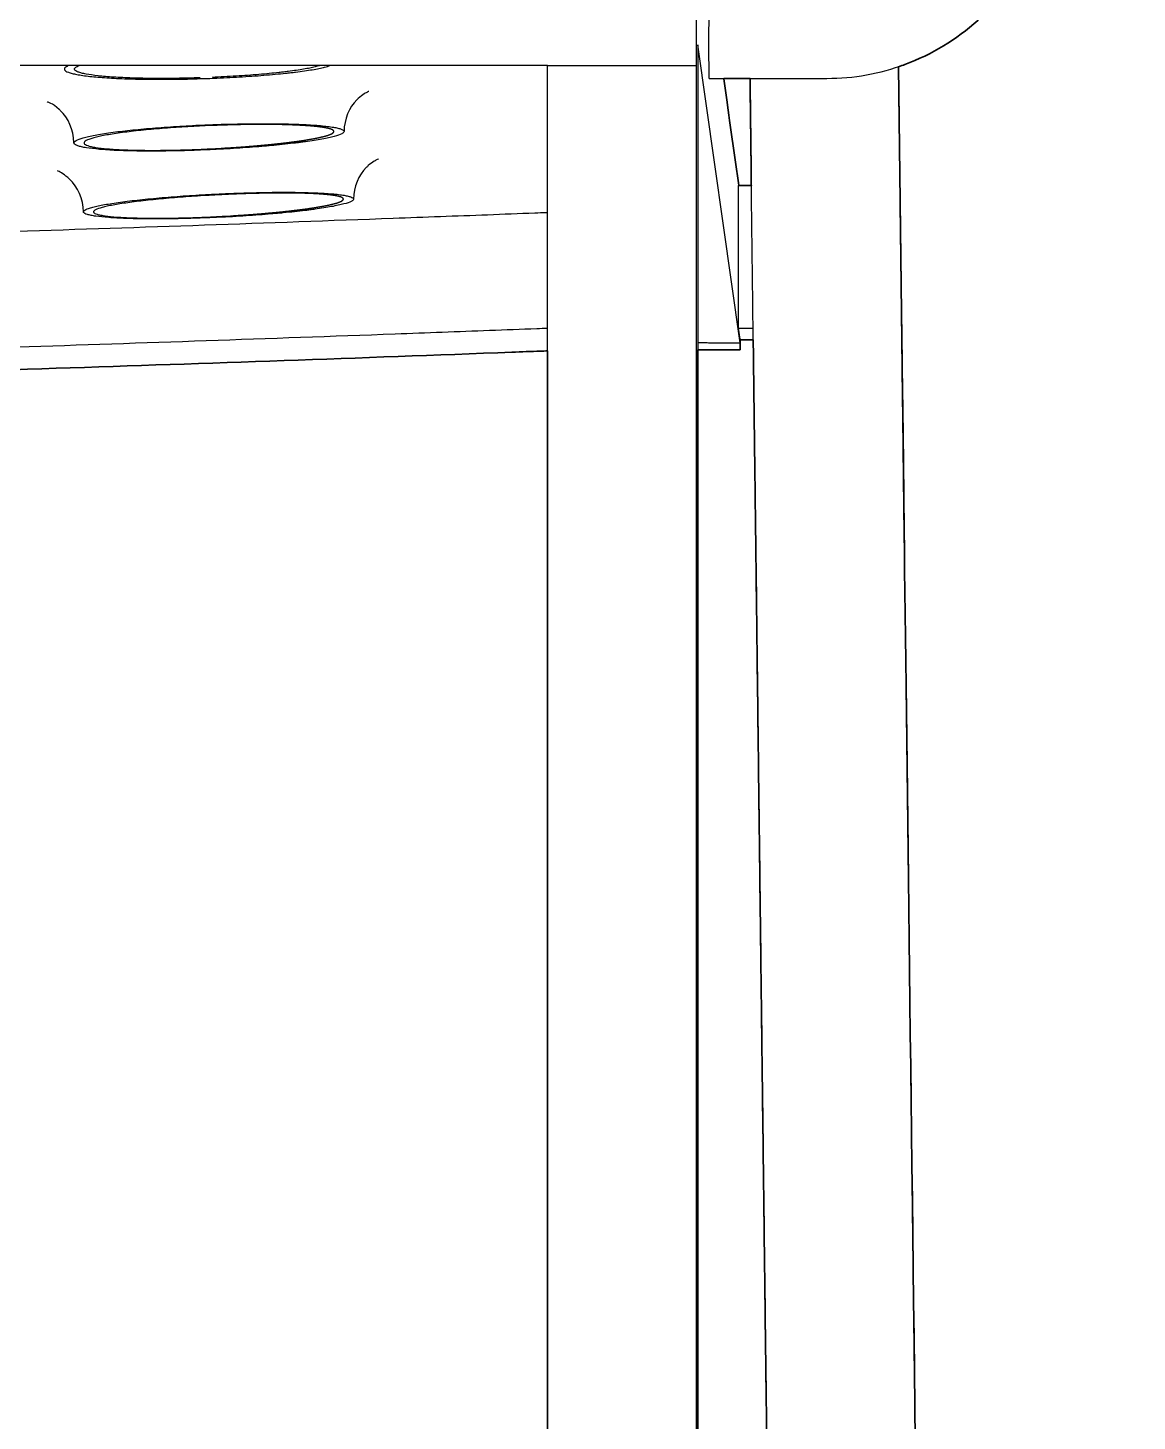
# Model space of a CAD drawing. Header units: millimetres. Extents: x 0 to 2809, y -1128 to 717.
# Drawn here: x 1147.6 to 1311.8, y 163.3 to 369.6 of the extents above; entities that cross this region are included whole.
import ezdxf

# ---------------------------------------------------------------- set-up
doc = ezdxf.new("R2010")
doc.units = ezdxf.units.MM
doc.layers.add('Blocks', color=7, linetype='Continuous')
doc.layers.add('Blocks$Inner', color=7, linetype='Continuous', lineweight=25, true_color=0x007f00)
doc.layers.add('Blocks$Outline', color=7, linetype='Continuous', lineweight=35, true_color=0xff3f3f)

# ---------------------------------------------------------------- blocks, each defined once
blk = doc.blocks.new('Balcony Lounge Bench w Arm Front')
at = {"layer": 'Blocks$Inner'}
for points in [[(1246.77, 321.91), (1253.02, 321.91), (1253.01, 322.96), (1246.77, 367.06), (1246.77, 7.89), (1246.66, 7.89)], [(1224.49, 364), (1060.55, 364), (874.6, 364), (778.67, 364), (712.85, 364), (647.03, 364), (551.1, 364), (365.15, 364), (201.21, 364)], [(1224.87, 7.89), (1224.76, 7.89), (1224.5, 10.55), (1224.49, 364), (1246.49, 364)], [(1246.49, 364.18), (1246.49, 364), (1246.5, 10.55)], [(1252.84, 346.24), (1252.78, 346.62), (1252.35, 349.7), (1251.47, 355.86), (1251.37, 356.63), (1251.26, 357.4), (1251.04, 358.94), (1250.6, 362.02), (1250.59, 362.1)], [(1254.96, 323.38), (1253.02, 323.38), (1253.01, 323.48), (1252.77, 325.14), (1254.94, 325.14)], [(1258.83, 6.74), (1280.83, 7.02), (1277.34, 292.51)]]:
    blk.add_lwpolyline(points, dxfattribs=at)
for points, knots in [([(1265.86, 362.1), (1269.8, 362.1), (1273.74, 362.8), (1277.43, 364.17), (1281.39, 365.63), (1285.07, 367.86), (1288.19, 370.69), (1291.31, 373.52), (1293.88, 376.96), (1295.69, 380.75), (1297.38, 384.27), (1298.43, 388.11), (1298.75, 392)], [245.560472, 245.560472, 245.560472, 245.560472, 257.438927, 257.438927, 257.438927, 270.218549, 270.218549, 270.218549, 283.010928, 283.010928, 283.010928, 294.918124, 294.918124, 294.918124, 294.918124]), ([(1246.51, 379.96), (1246.51, 379.9), (1246.51, 379.87), (1246.51, 379.67), (1246.51, 379.48), (1246.51, 378.93), (1246.51, 378.56), (1246.51, 377.45), (1246.51, 376.71), (1246.51, 374.5), (1246.5, 373.02), (1246.5, 369.09), (1246.5, 366.63), (1246.49, 364.18)], [19.087809, 19.087809, 19.087809, 19.087809, 19.162722, 19.162722, 19.762027, 19.762027, 20.960637, 20.960637, 23.357858, 23.357858, 28.152299, 28.152299, 36.12911, 36.12911, 36.12911, 36.12911]), ([(1248.41, 372.1), (1248.4, 372.1), (1248.4, 371.92), (1248.37, 370.96), (1248.36, 369.92), (1248.36, 368.66), (1248.35, 367.4), (1248.35, 366.03), (1248.37, 363.66), (1248.38, 362.76), (1248.4, 362.35)], [212.002112, 212.002112, 212.002112, 212.002112, 214.40128, 214.40128, 218.430169, 218.430169, 218.430169, 222.458983, 222.458983, 226.487763, 226.487763, 226.487763, 226.487763]), ([(1153.64, 364.01), (1153.43, 363.92), (1153.27, 363.84), (1153.08, 363.69), (1153.02, 363.63), (1152.97, 363.5), (1152.97, 363.43), (1153.07, 363.24), (1153.26, 363.12), (1153.72, 362.95), (1153.9, 362.89), (1154.33, 362.78), (1154.56, 362.73), (1155.36, 362.58), (1156, 362.49), (1157.12, 362.36), (1157.52, 362.33), (1158.35, 362.25), (1158.79, 362.22), (1159.71, 362.16), (1160.19, 362.13), (1161.19, 362.08), (1161.71, 362.06), (1163.33, 362.01), (1164.46, 361.98), (1166.22, 361.97), (1166.82, 361.96), (1168.04, 361.97), (1168.67, 361.97), (1170.54, 361.99), (1171.81, 362.02), (1173.09, 362.06)], [24.219435, 24.219435, 24.219435, 24.219435, 26.679948, 26.679948, 28.585659, 28.585659, 30.491369, 30.491369, 34.30279, 34.30279, 36.208501, 36.208501, 38.114212, 38.114212, 41.925633, 41.925633, 43.831343, 43.831343, 45.737054, 45.737054, 47.642764, 47.642764, 49.548475, 49.548475, 53.359896, 53.359896, 55.265607, 55.265607, 57.171317, 57.171317, 60.982738, 60.982738, 60.982738, 60.982738]), ([(1154.48, 363.48), (1154.48, 363.5), (1154.48, 363.53), (1154.52, 363.62), (1154.57, 363.68), (1154.77, 363.83), (1154.94, 363.91), (1155.17, 364)], [115.857402, 115.857402, 115.857402, 115.857402, 116.631271, 116.631271, 118.394112, 118.394112, 120.959101, 120.959101, 120.959101, 120.959101]), ([(1173.08, 362.19), (1171.9, 362.15), (1170.73, 362.12), (1168.99, 362.1), (1168.41, 362.09), (1167.28, 362.09), (1166.73, 362.09), (1165.1, 362.1), (1164.05, 362.12), (1162.56, 362.17), (1162.07, 362.19), (1161.15, 362.23), (1160.71, 362.26), (1159.86, 362.31), (1159.45, 362.34), (1158.68, 362.41), (1158.31, 362.44), (1157.27, 362.56), (1156.68, 362.64), (1155.95, 362.78), (1155.72, 362.83), (1155.33, 362.93), (1155.16, 362.99), (1154.74, 363.15), (1154.56, 363.26), (1154.48, 363.41), (1154.48, 363.44), (1154.48, 363.48)], [86.662972, 86.662972, 86.662972, 86.662972, 90.188654, 90.188654, 91.951495, 91.951495, 93.714336, 93.714336, 97.240019, 97.240019, 99.00286, 99.00286, 100.765701, 100.765701, 102.528542, 102.528542, 104.291383, 104.291383, 107.817066, 107.817066, 109.579907, 109.579907, 111.342748, 111.342748, 114.86843, 114.86843, 115.857402, 115.857402, 115.857402, 115.857402]), ([(1190.75, 364), (1190.73, 363.99), (1190.71, 363.99), (1190.52, 363.92), (1190.32, 363.86), (1189.98, 363.78), (1189.85, 363.75), (1189.59, 363.69), (1189.46, 363.66), (1188.74, 363.51), (1188.08, 363.4), (1186.93, 363.23), (1186.53, 363.18), (1185.88, 363.1), (1185.66, 363.07), (1185.21, 363.02), (1184.98, 362.99), (1183.82, 362.86), (1182.82, 362.77), (1181.22, 362.63), (1180.66, 362.59), (1179.54, 362.51), (1178.98, 362.47), (1177.25, 362.37), (1176.06, 362.3), (1174.85, 362.25)], [52.746069, 52.746069, 52.746069, 52.746069, 53.057077, 53.057077, 55.709931, 55.709931, 57.036358, 57.036358, 58.362785, 58.362785, 63.668493, 63.668493, 66.321347, 66.321347, 67.647773, 67.647773, 68.9742, 68.9742, 74.279908, 74.279908, 76.932762, 76.932762, 79.585616, 79.585616, 84.891324, 84.891324, 84.891324, 84.891324]), ([(1175, 362.12), (1175.02, 362.13), (1175.04, 362.13), (1175.72, 362.15), (1176.37, 362.18), (1178.29, 362.28), (1179.53, 362.35), (1181.35, 362.48), (1181.94, 362.52), (1183.09, 362.62), (1183.65, 362.66), (1184.73, 362.77), (1185.25, 362.82), (1186, 362.9), (1186.25, 362.93), (1186.73, 362.98), (1186.97, 363.01), (1188.13, 363.15), (1188.95, 363.27), (1190.03, 363.45), (1190.36, 363.51), (1190.82, 363.61), (1190.97, 363.64), (1191.25, 363.7), (1191.38, 363.73), (1191.81, 363.84), (1192.07, 363.92), (1192.29, 364)], [62.897872, 62.897872, 62.897872, 62.897872, 62.96315, 62.96315, 64.927697, 64.927697, 68.856792, 68.856792, 70.82134, 70.82134, 72.785887, 72.785887, 74.750434, 74.750434, 75.732708, 75.732708, 76.714982, 76.714982, 80.644077, 80.644077, 82.608624, 82.608624, 83.590898, 83.590898, 84.573172, 84.573172, 87.045693, 87.045693, 87.045693, 87.045693]), ([(1198.06, 360.16), (1198.06, 360.17), (1198, 360.14), (1197.84, 360.07), (1197.73, 360.01), (1197.57, 359.93), (1197.36, 359.8), (1197.1, 359.64), (1196.8, 359.42), (1196.48, 359.12), (1196.41, 359.05), (1196.33, 358.98), (1196.26, 358.91), (1195.17, 357.79), (1194.38, 356.07), (1194.38, 354.24)], [30.817137, 30.817137, 30.817137, 30.817137, 32.787287, 32.787287, 32.787287, 34.210117, 34.210117, 34.210117, 35.953214, 35.953214, 35.953214, 36.350701, 36.350701, 36.350701, 42.234412, 42.234412, 42.234412, 42.234412]), ([(1154.38, 352.57), (1154.37, 354.48), (1153.53, 356.23), (1152.35, 357.36), (1152.31, 357.4), (1152.27, 357.44), (1152.22, 357.48), (1151.16, 358.45), (1150.51, 358.6), (1150.41, 358.61)], [0.020965, 0.020965, 0.020965, 0.020965, 6.126511, 6.126511, 6.126511, 6.351911, 6.351911, 6.351911, 11.612078, 11.612078, 11.612078, 11.612078]), ([(1154.38, 352.55), (1154.38, 352.57), (1154.39, 352.6), (1154.43, 352.69), (1154.48, 352.75), (1154.74, 352.94), (1155.04, 353.07), (1155.65, 353.27), (1155.89, 353.34), (1156.41, 353.47), (1156.7, 353.54), (1157.33, 353.66), (1157.67, 353.73), (1158.4, 353.86), (1158.79, 353.92), (1160.05, 354.11), (1160.96, 354.23), (1162.45, 354.4), (1162.96, 354.45), (1164.03, 354.56), (1164.59, 354.61), (1166.28, 354.76), (1167.45, 354.85), (1169.28, 354.97), (1169.9, 355.01), (1171.16, 355.08), (1171.79, 355.12), (1172.42, 355.15)], [105.146793, 105.146793, 105.146793, 105.146793, 105.992657, 105.992657, 107.902847, 107.902847, 111.723225, 111.723225, 113.633414, 113.633414, 115.543603, 115.543603, 117.453792, 117.453792, 119.363981, 119.363981, 123.18436, 123.18436, 125.094549, 125.094549, 127.004738, 127.004738, 130.825116, 130.825116, 132.735306, 132.735306, 134.645495, 134.645495, 134.645495, 134.645495]), ([(1172.57, 355.02), (1171.98, 354.99), (1171.4, 354.96), (1170.24, 354.89), (1169.66, 354.85), (1167.97, 354.73), (1166.89, 354.64), (1165.32, 354.5), (1164.81, 354.45), (1163.82, 354.35), (1163.34, 354.29), (1161.97, 354.13), (1161.12, 354.02), (1159.96, 353.84), (1159.6, 353.78), (1158.92, 353.66), (1158.61, 353.6), (1158.03, 353.47), (1157.76, 353.41), (1157.28, 353.29), (1157.06, 353.23), (1156.49, 353.04), (1156.22, 352.92), (1155.98, 352.74), (1155.92, 352.68), (1155.89, 352.6), (1155.88, 352.57), (1155.88, 352.55)], [227.211281, 227.211281, 227.211281, 227.211281, 228.978339, 228.978339, 230.745396, 230.745396, 234.279512, 234.279512, 236.04657, 236.04657, 237.813628, 237.813628, 241.347744, 241.347744, 243.114802, 243.114802, 244.88186, 244.88186, 246.648917, 246.648917, 248.415975, 248.415975, 251.950091, 251.950091, 253.717149, 253.717149, 254.499693, 254.499693, 254.499693, 254.499693]), ([(1174.22, 355.23), (1174.55, 355.24), (1174.88, 355.25), (1175.54, 355.27), (1175.86, 355.29), (1176.84, 355.32), (1177.48, 355.33), (1178.76, 355.36), (1179.4, 355.37), (1180.65, 355.39), (1181.28, 355.39), (1183.1, 355.4), (1184.26, 355.39), (1185.89, 355.36), (1186.42, 355.34), (1187.45, 355.31), (1187.94, 355.29), (1189.34, 355.22), (1190.17, 355.17), (1191.28, 355.07), (1191.63, 355.03), (1192.25, 354.95), (1192.54, 354.91), (1193.05, 354.83), (1193.27, 354.78), (1193.66, 354.69), (1193.83, 354.64), (1194.23, 354.48), (1194.37, 354.37), (1194.38, 354.25)], [136.446908, 136.446908, 136.446908, 136.446908, 137.430015, 137.430015, 138.413123, 138.413123, 140.379338, 140.379338, 142.345553, 142.345553, 144.311768, 144.311768, 148.244198, 148.244198, 150.210413, 150.210413, 152.176628, 152.176628, 156.109057, 156.109057, 158.075272, 158.075272, 160.041487, 160.041487, 162.007702, 162.007702, 163.973917, 163.973917, 167.906347, 167.906347, 167.906347, 167.906347]), ([(1194.38, 354.24), (1194.38, 354.18), (1194.35, 354.13), (1194.27, 354.04), (1194.23, 354.01), (1194.14, 353.95), (1194.09, 353.92), (1193.78, 353.76), (1193.41, 353.63), (1192.8, 353.47), (1192.67, 353.43), (1192.4, 353.37), (1192.25, 353.34), (1191.79, 353.24), (1191.46, 353.17), (1190.39, 352.97), (1189.57, 352.85), (1188.42, 352.69), (1188.18, 352.66), (1187.7, 352.59), (1187.45, 352.56), (1186.7, 352.47), (1186.18, 352.41), (1185.1, 352.3), (1184.55, 352.24), (1183.68, 352.16), (1183.39, 352.13), (1182.8, 352.08), (1182.5, 352.05), (1180.99, 351.93), (1179.74, 351.83), (1177.83, 351.71), (1177.18, 351.67), (1176.46, 351.63), (1176.4, 351.63), (1176.34, 351.63)], [42.234412, 42.234412, 42.234412, 42.234412, 44.026218, 44.026218, 45.009325, 45.009325, 45.992433, 45.992433, 49.924862, 49.924862, 50.90797, 50.90797, 51.891077, 51.891077, 53.857292, 53.857292, 57.789722, 57.789722, 58.77283, 58.77283, 59.755937, 59.755937, 61.722152, 61.722152, 63.688367, 63.688367, 64.671475, 64.671475, 65.654582, 65.654582, 69.587012, 69.587012, 71.553227, 71.553227, 71.744581, 71.744581, 71.744581, 71.744581]), ([(1174.55, 351.54), (1173.27, 351.48), (1172, 351.43), (1170.12, 351.38), (1169.49, 351.37), (1168.27, 351.35), (1167.67, 351.34), (1165.9, 351.32), (1164.77, 351.33), (1163.15, 351.35), (1162.62, 351.36), (1161.62, 351.39), (1161.14, 351.41), (1160.22, 351.45), (1159.78, 351.48), (1158.94, 351.53), (1158.54, 351.56), (1157.41, 351.66), (1156.77, 351.74), (1155.97, 351.87), (1155.73, 351.91), (1155.31, 352.01), (1155.12, 352.06), (1154.66, 352.22), (1154.48, 352.33), (1154.39, 352.48), (1154.38, 352.51), (1154.38, 352.55)], [73.519442, 73.519442, 73.519442, 73.519442, 77.33982, 77.33982, 79.250009, 79.250009, 81.160198, 81.160198, 84.980577, 84.980577, 86.890766, 86.890766, 88.800955, 88.800955, 90.711144, 90.711144, 92.621333, 92.621333, 96.441712, 96.441712, 98.351901, 98.351901, 100.26209, 100.26209, 104.082468, 104.082468, 105.146793, 105.146793, 105.146793, 105.146793]), ([(1155.88, 352.55), (1155.88, 352.51), (1155.89, 352.48), (1155.97, 352.34), (1156.14, 352.24), (1156.57, 352.09), (1156.74, 352.05), (1157.13, 351.96), (1157.35, 351.92), (1158.09, 351.8), (1158.69, 351.73), (1159.72, 351.64), (1160.09, 351.61), (1160.87, 351.57), (1161.28, 351.54), (1162.13, 351.51), (1162.58, 351.49), (1163.5, 351.47), (1163.99, 351.46), (1165.49, 351.44), (1166.54, 351.44), (1168.17, 351.46), (1168.73, 351.47), (1169.86, 351.49), (1170.44, 351.51), (1172.18, 351.56), (1173.35, 351.61), (1174.54, 351.67)], [254.499693, 254.499693, 254.499693, 254.499693, 255.484207, 255.484207, 259.018323, 259.018323, 260.785381, 260.785381, 262.552438, 262.552438, 266.086554, 266.086554, 267.853612, 267.853612, 269.62067, 269.62067, 271.387728, 271.387728, 273.154786, 273.154786, 276.688902, 276.688902, 278.455959, 278.455959, 280.223017, 280.223017, 283.757133, 283.757133, 283.757133, 283.757133]), ([(1199.49, 350.17), (1199.49, 350.17), (1199.43, 350.15), (1199.29, 350.08), (1199.18, 350.03), (1199.03, 349.96), (1198.83, 349.83), (1198.58, 349.68), (1198.29, 349.48), (1197.97, 349.19), (1197.87, 349.1), (1197.76, 349), (1197.66, 348.89), (1196.57, 347.77), (1195.79, 346.06), (1195.79, 344.22)], [31.536897, 31.536897, 31.536897, 31.536897, 33.415913, 33.415913, 33.415913, 34.829079, 34.829079, 34.829079, 36.549699, 36.549699, 36.549699, 37.101306, 37.101306, 37.101306, 42.957028, 42.957028, 42.957028, 42.957028]), ([(1155.79, 342.34), (1155.79, 344.25), (1154.94, 346.03), (1153.74, 347.19), (1153.65, 347.27), (1153.56, 347.35), (1153.47, 347.43), (1152.75, 348.05), (1152.23, 348.31), (1151.94, 348.42)], [117.54892, 117.54892, 117.54892, 117.54892, 123.64405, 123.64405, 123.64405, 124.091917, 124.091917, 124.091917, 127.522746, 127.522746, 127.522746, 127.522746]), ([(1155.79, 342.34), (1155.79, 342.36), (1155.79, 342.39), (1155.83, 342.47), (1155.89, 342.53), (1156.15, 342.7), (1156.44, 342.82), (1157.06, 343.01), (1157.3, 343.07), (1157.83, 343.2), (1158.12, 343.26), (1158.74, 343.38), (1159.09, 343.44), (1159.82, 343.56), (1160.21, 343.63), (1161.47, 343.81), (1162.38, 343.93), (1163.87, 344.1), (1164.39, 344.15), (1165.46, 344.26), (1166.02, 344.32), (1167.72, 344.47), (1168.89, 344.56), (1170.72, 344.7), (1171.34, 344.74), (1172.59, 344.82), (1173.23, 344.86), (1173.86, 344.89)], [117.54892, 117.54892, 117.54892, 117.54892, 118.706451, 118.706451, 121.286112, 121.286112, 126.445435, 126.445435, 129.025096, 129.025096, 131.604757, 131.604757, 134.184419, 134.184419, 136.76408, 136.76408, 141.923403, 141.923403, 144.503064, 144.503064, 147.082725, 147.082725, 152.242048, 152.242048, 154.821709, 154.821709, 157.40137, 157.40137, 157.40137, 157.40137]), ([(1174.01, 344.76), (1173.42, 344.73), (1172.83, 344.69), (1171.67, 344.61), (1171.1, 344.57), (1169.41, 344.44), (1168.32, 344.35), (1166.75, 344.2), (1166.24, 344.15), (1165.24, 344.05), (1164.77, 343.99), (1163.39, 343.83), (1162.54, 343.72), (1161.38, 343.55), (1161.02, 343.49), (1160.34, 343.37), (1160.02, 343.31), (1159.44, 343.2), (1159.17, 343.14), (1158.69, 343.02), (1158.47, 342.96), (1157.9, 342.79), (1157.62, 342.68), (1157.38, 342.51), (1157.33, 342.46), (1157.29, 342.39), (1157.29, 342.36), (1157.29, 342.34)], [254.692229, 254.692229, 254.692229, 254.692229, 257.271744, 257.271744, 259.851259, 259.851259, 265.01029, 265.01029, 267.589805, 267.589805, 270.16932, 270.16932, 275.32835, 275.32835, 277.907865, 277.907865, 280.48738, 280.48738, 283.066895, 283.066895, 285.64641, 285.64641, 290.80544, 290.80544, 293.384955, 293.384955, 294.542476, 294.542476, 294.542476, 294.542476]), ([(1175.62, 344.98), (1175.95, 345), (1176.28, 345.01), (1176.93, 345.04), (1177.26, 345.05), (1178.24, 345.09), (1178.88, 345.12), (1180.16, 345.16), (1180.79, 345.17), (1181.74, 345.19), (1182.05, 345.2), (1182.67, 345.21), (1182.98, 345.22), (1184.5, 345.24), (1185.65, 345.24), (1187.29, 345.23), (1187.82, 345.22), (1188.85, 345.2), (1189.34, 345.18), (1190.74, 345.13), (1191.57, 345.09), (1192.68, 345), (1193.03, 344.97), (1193.65, 344.9), (1193.94, 344.86), (1194.45, 344.78), (1194.67, 344.74), (1195.06, 344.65), (1195.23, 344.61), (1195.63, 344.46), (1195.77, 344.35), (1195.78, 344.24)], [159.766668, 159.766668, 159.766668, 159.766668, 160.749884, 160.749884, 161.7331, 161.7331, 163.699532, 163.699532, 165.665964, 165.665964, 166.64918, 166.64918, 167.632396, 167.632396, 171.56526, 171.56526, 173.531692, 173.531692, 175.498124, 175.498124, 179.430988, 179.430988, 181.39742, 181.39742, 183.363852, 183.363852, 185.330284, 185.330284, 187.296716, 187.296716, 191.22958, 191.22958, 191.22958, 191.22958]), ([(1195.79, 344.22), (1195.79, 344.17), (1195.76, 344.12), (1195.68, 344.04), (1195.64, 344.01), (1195.55, 343.94), (1195.5, 343.91), (1195.19, 343.76), (1194.82, 343.63), (1194.21, 343.47), (1194.08, 343.44), (1193.81, 343.37), (1193.66, 343.34), (1193.2, 343.24), (1192.87, 343.17), (1191.8, 342.98), (1190.98, 342.85), (1189.83, 342.69), (1189.59, 342.66), (1189.11, 342.6), (1188.86, 342.57), (1188.11, 342.48), (1187.59, 342.42), (1186.51, 342.3), (1185.96, 342.24), (1185.1, 342.16), (1184.8, 342.13), (1184.21, 342.08), (1183.91, 342.06), (1182.4, 341.93), (1181.16, 341.83), (1179.24, 341.71), (1178.6, 341.67), (1177.86, 341.63), (1177.79, 341.62), (1177.71, 341.62)], [42.957028, 42.957028, 42.957028, 42.957028, 44.738124, 44.738124, 45.72134, 45.72134, 46.704556, 46.704556, 50.63742, 50.63742, 51.620636, 51.620636, 52.603852, 52.603852, 54.570284, 54.570284, 58.503148, 58.503148, 59.486364, 59.486364, 60.46958, 60.46958, 62.436012, 62.436012, 64.402444, 64.402444, 65.38566, 65.38566, 66.368876, 66.368876, 70.30174, 70.30174, 72.268172, 72.268172, 72.500084, 72.500084, 72.500084, 72.500084]), ([(1224.49, 342.21), (1224.45, 342.21), (1224.41, 342.21), (1224.36, 342.2), (1223.78, 342.18), (1223.2, 342.16), (1222.61, 342.14), (1220.29, 342.05), (1217.96, 341.96), (1215.63, 341.87), (1210.97, 341.7), (1206.31, 341.52), (1201.66, 341.35), (1192.35, 341.01), (1183.03, 340.68), (1173.72, 340.35), (1155.1, 339.71), (1136.47, 339.1), (1117.83, 338.54), (1072.85, 337.17), (1027.85, 336.04), (982.84, 335.13), (937.84, 334.22), (892.83, 333.53), (847.81, 333.07), (802.83, 332.62), (757.83, 332.4), (712.85, 332.4)], [-1030.597712, -1030.597712, -1030.597712, -1030.597712, -1030.467005, -1030.467005, -1030.467005, -1028.716244, -1028.716244, -1028.716244, -1021.726434, -1021.726434, -1021.726434, -1007.74364, -1007.74364, -1007.74364, -979.788621, -979.788621, -979.788621, -923.867941, -923.867941, -923.867941, -788.816801, -788.816801, -788.816801, -653.768562, -653.768562, -653.768562, -518.79142, -518.79142, -518.79142, -518.79142]), ([(1175.97, 341.53), (1174.68, 341.47), (1173.41, 341.42), (1171.53, 341.36), (1170.91, 341.34), (1169.68, 341.32), (1169.08, 341.31), (1167.31, 341.28), (1166.18, 341.28), (1164.55, 341.3), (1164.03, 341.3), (1163.02, 341.33), (1162.54, 341.34), (1161.62, 341.37), (1161.18, 341.39), (1160.34, 341.44), (1159.94, 341.46), (1158.82, 341.55), (1158.18, 341.62), (1157.38, 341.73), (1157.14, 341.77), (1156.71, 341.86), (1156.53, 341.9), (1156.07, 342.04), (1155.88, 342.14), (1155.79, 342.28), (1155.79, 342.31), (1155.79, 342.34)], [74.852209, 74.852209, 74.852209, 74.852209, 80.011531, 80.011531, 82.591192, 82.591192, 85.170854, 85.170854, 90.330176, 90.330176, 92.909838, 92.909838, 95.489499, 95.489499, 98.06916, 98.06916, 100.648822, 100.648822, 105.808144, 105.808144, 108.387806, 108.387806, 110.967467, 110.967467, 116.126789, 116.126789, 117.54892, 117.54892, 117.54892, 117.54892]), ([(1157.29, 342.34), (1157.29, 342.31), (1157.29, 342.28), (1157.37, 342.16), (1157.55, 342.06), (1157.97, 341.94), (1158.14, 341.89), (1158.54, 341.82), (1158.76, 341.78), (1159.5, 341.68), (1160.09, 341.62), (1161.13, 341.54), (1161.5, 341.52), (1162.28, 341.48), (1162.68, 341.47), (1163.54, 341.44), (1163.98, 341.43), (1164.91, 341.41), (1165.4, 341.4), (1166.9, 341.4), (1167.94, 341.4), (1169.58, 341.43), (1170.14, 341.44), (1171.27, 341.47), (1171.85, 341.48), (1173.59, 341.54), (1174.77, 341.6), (1175.95, 341.66)], [294.542476, 294.542476, 294.542476, 294.542476, 295.96447, 295.96447, 301.1235, 301.1235, 303.703015, 303.703015, 306.28253, 306.28253, 311.44156, 311.44156, 314.021076, 314.021076, 316.600591, 316.600591, 319.180106, 319.180106, 321.759621, 321.759621, 326.918651, 326.918651, 329.498166, 329.498166, 332.077681, 332.077681, 337.236711, 337.236711, 337.236711, 337.236711]), ([(1224.5, 325.08), (1223.98, 325.06), (1223.45, 325.04), (1222.92, 325.02), (1220.58, 324.93), (1218.25, 324.84), (1215.92, 324.75), (1211.26, 324.58), (1206.6, 324.4), (1201.94, 324.23), (1192.62, 323.89), (1183.29, 323.56), (1173.97, 323.23), (1155.32, 322.59), (1136.67, 321.98), (1118.02, 321.41), (1072.98, 320.05), (1027.93, 318.92), (982.87, 318.01), (937.82, 317.1), (892.76, 316.41), (847.69, 315.95), (802.75, 315.5), (757.79, 315.28), (712.85, 315.28)], [13.712784, 13.712784, 13.712784, 13.712784, 15.30337, 15.30337, 15.30337, 22.300689, 22.300689, 22.300689, 36.298682, 36.298682, 36.298682, 64.284763, 64.284763, 64.284763, 120.269528, 120.269528, 120.269528, 255.474671, 255.474671, 255.474671, 390.674417, 390.674417, 390.674417, 525.53183, 525.53183, 525.53183, 525.53183]), ([(1224.49, 321.76), (1224.15, 321.74), (1222.4, 321.68), (1209.4, 321.18), (1196.74, 320.72), (1162.99, 319.53), (1140.49, 318.79), (1072.98, 316.74), (1027.97, 315.62), (937.93, 313.8), (892.91, 313.11), (802.87, 312.2), (757.86, 311.99), (712.85, 311.99)], [28.515564, 28.515564, 28.515564, 28.515564, 29.550114, 33.771847, 67.545708, 67.545708, 135.093431, 135.093431, 270.188876, 270.188876, 405.284322, 405.284322, 540.333851, 540.333851, 540.333851, 540.333851])]:
    blk.add_open_spline(points, degree=3, knots=knots, dxfattribs=at)
for points, weights in [([(1277.34, 292.51), (1276.91, 327.82), (1276.47, 363.83)], [1, 0.979557793816, 0.988274992402]), ([(1255.35, 292.23), (1254.92, 326.81), (1254.49, 362.1)], [1, 0.979977500563, 0.987929331919]), ([(1252.76, 345.25), (1252.76, 345.75), (1252.76, 346.25)], [0.999884603734, 0.999939428973, 1]), ([(1252.77, 325.14), (1252.76, 335.18), (1252.76, 345.25)], [1, 0.998783513847, 0.999884603734])]:
    blk.add_rational_spline(points, weights, degree=2, dxfattribs=at)
for points, degree in [([(1173.09, 362.06), (1173.73, 362.08), (1174.37, 362.1), (1175, 362.12)], 3), ([(1248.4, 362.35), (1248.4, 362.18), (1248.41, 362.1), (1248.42, 362.1)], 3), ([(1248.42, 362.1), (1254.23, 362.1), (1260.05, 362.1), (1265.86, 362.1)], 3), ([(1172.42, 355.15), (1173.02, 355.18), (1173.62, 355.2), (1174.22, 355.23)], 3), ([(1174.23, 355.1), (1173.68, 355.07), (1173.12, 355.05), (1172.57, 355.02)], 3), ([(1174.54, 351.67), (1175.09, 351.69), (1175.64, 351.72), (1176.19, 351.76)], 3), ([(1176.34, 351.63), (1175.74, 351.59), (1175.15, 351.56), (1174.55, 351.54)], 3), ([(1173.86, 344.89), (1174.44, 344.92), (1175.03, 344.95), (1175.62, 344.98)], 3), ([(1175.63, 344.85), (1175.09, 344.82), (1174.55, 344.79), (1174.01, 344.76)], 3), ([(1252.76, 346.25), (1253.72, 346.25), (1254.68, 346.25)], 2), ([(1175.95, 341.66), (1176.49, 341.68), (1177.03, 341.71), (1177.57, 341.75)], 3), ([(1177.71, 341.62), (1177.13, 341.59), (1176.55, 341.55), (1175.97, 341.53)], 3), ([(1246.78, 322.97), (1249.9, 322.97), (1253.01, 322.96)], 2), ([(1253.01, 322.96), (1253.01, 323.1), (1253.01, 323.24), (1253.02, 323.38)], 3), ([(1258.84, 6.74), (1257.09, 149.49), (1255.35, 292.23)], 2)]:
    blk.add_open_spline(points, degree=degree, dxfattribs=at)
for points, weights, knots in [([(1192.88, 354.24), (1192.88, 354.29), (1192.85, 354.34), (1192.79, 354.4), (1192.73, 354.45), (1192.65, 354.5), (1192.53, 354.54), (1192.47, 354.57), (1192.4, 354.59), (1192.33, 354.62), (1192.25, 354.64), (1192.17, 354.66), (1192.08, 354.68), (1191.73, 354.77), (1191.27, 354.85), (1190.7, 354.92), (1190.56, 354.94), (1190.41, 354.96), (1190.25, 354.97), (1190.1, 354.99), (1189.93, 355), (1189.77, 355.02), (1189.43, 355.05), (1189.07, 355.08), (1188.69, 355.1), (1187.92, 355.15), (1187.07, 355.19), (1186.13, 355.22), (1185.65, 355.24), (1185.16, 355.25), (1184.66, 355.26), (1184.16, 355.27), (1183.64, 355.27), (1183.11, 355.27), (1182.58, 355.28), (1182.04, 355.28), (1181.48, 355.27), (1180.92, 355.27), (1180.34, 355.27), (1179.76, 355.26), (1178.6, 355.24), (1177.41, 355.21), (1176.21, 355.17), (1175.61, 355.15), (1175, 355.13), (1174.39, 355.1), (1174.34, 355.1), (1174.29, 355.1), (1174.23, 355.1)], [1.00000000032, 1.00000000032, 1.00000000032, 1.00000000032, 1.00000000032, 1.00000000032, 1.00000000032, 1.00000000032, 1.00000000032, 1.00000000032, 1.00000000032, 1.00000000032, 1.00000000032, 1.00000000032, 1.00000000032, 1.00000000032, 1.00000000032, 1.00000000032, 1.00000000032, 1.00000000032, 1.00000000032, 1.00000000032, 1.00000000032, 1.00000000032, 1.00000000032, 1.00000000032, 1.00000000032, 1.00000000032, 1.00000000032, 1.00000000032, 1.00000000032, 1.00000000032, 1.00000000033, 1.00000000033, 1.00000000033, 1.00000000033, 1.00000000033, 1.00000000033, 1.00000000033, 1.00000000033, 1.00000000033, 1.00000000033, 1.00000000033, 1.00000000033, 1.00000000033, 1.00000000033, 1.00000000022, 1.00000000011, 1], [182.880095, 182.880095, 182.880095, 182.880095, 185.518958, 185.518958, 185.518958, 188.171597, 188.171597, 188.171597, 189.506262, 189.506262, 189.506262, 190.833322, 190.833322, 190.833322, 196.124317, 196.124317, 196.124317, 197.454767, 197.454767, 197.454767, 198.789074, 198.789074, 198.789074, 201.437183, 201.437183, 201.437183, 206.740096, 206.740096, 206.740096, 209.4003, 209.4003, 209.4003, 212.040952, 212.040952, 212.040952, 214.68746, 214.68746, 214.68746, 217.354209, 217.354209, 217.354209, 222.648105, 222.648105, 222.648105, 225.309256, 225.309256, 225.309256, 225.54476, 225.54476, 225.54476, 225.54476]), ([(1176.19, 351.76), (1177.41, 351.83), (1178.59, 351.9), (1179.74, 351.99), (1180.32, 352.04), (1180.89, 352.08), (1181.45, 352.13), (1182.01, 352.18), (1182.57, 352.23), (1183.1, 352.28), (1184.17, 352.39), (1185.17, 352.5), (1186.11, 352.61), (1186.34, 352.64), (1186.57, 352.67), (1186.79, 352.7), (1187.02, 352.73), (1187.24, 352.76), (1187.46, 352.79), (1187.89, 352.85), (1188.29, 352.91), (1188.68, 352.97), (1189.44, 353.1), (1190.11, 353.22), (1190.69, 353.34), (1190.83, 353.38), (1190.97, 353.41), (1191.1, 353.44), (1191.23, 353.47), (1191.35, 353.5), (1191.47, 353.53), (1191.7, 353.59), (1191.91, 353.65), (1192.08, 353.71), (1192.26, 353.78), (1192.4, 353.84), (1192.52, 353.89), (1192.58, 353.92), (1192.63, 353.95), (1192.68, 353.98), (1192.72, 354.01), (1192.76, 354.04), (1192.79, 354.07), (1192.85, 354.13), (1192.88, 354.18), (1192.88, 354.24)], [1, 1.00000000011, 1.00000000022, 1.00000000033, 1.00000000033, 1.00000000033, 1.00000000033, 1.00000000033, 1.00000000033, 1.00000000033, 1.00000000033, 1.00000000033, 1.00000000032, 1.00000000032, 1.00000000032, 1.00000000032, 1.00000000032, 1.00000000032, 1.00000000032, 1.00000000032, 1.00000000032, 1.00000000032, 1.00000000032, 1.00000000032, 1.00000000032, 1.00000000032, 1.00000000032, 1.00000000032, 1.00000000032, 1.00000000032, 1.00000000032, 1.00000000032, 1.00000000032, 1.00000000032, 1.00000000032, 1.00000000032, 1.00000000032, 1.00000000032, 1.00000000032, 1.00000000032, 1.00000000032, 1.00000000032, 1.00000000032, 1.00000000032, 1.00000000032, 1.00000000032], [143.081882, 143.081882, 143.081882, 143.081882, 148.389005, 148.389005, 148.389005, 151.037238, 151.037238, 151.037238, 153.704358, 153.704358, 153.704358, 158.998169, 158.998169, 158.998169, 160.324996, 160.324996, 160.324996, 161.659766, 161.659766, 161.659766, 164.314848, 164.314848, 164.314848, 169.610992, 169.610992, 169.610992, 170.945925, 170.945925, 170.945925, 172.275194, 172.275194, 172.275194, 174.917914, 174.917914, 174.917914, 177.559824, 177.559824, 177.559824, 178.888069, 178.888069, 178.888069, 180.22294, 180.22294, 180.22294, 182.880095, 182.880095, 182.880095, 182.880095]), ([(1194.29, 344.22), (1194.29, 344.28), (1194.26, 344.32), (1194.2, 344.37), (1194.14, 344.42), (1194.06, 344.47), (1193.94, 344.52), (1193.88, 344.54), (1193.81, 344.56), (1193.74, 344.58), (1193.67, 344.6), (1193.59, 344.62), (1193.5, 344.65), (1193.15, 344.73), (1192.69, 344.8), (1192.12, 344.86), (1191.84, 344.89), (1191.52, 344.92), (1191.19, 344.95), (1190.85, 344.97), (1190.49, 345), (1190.11, 345.02), (1189.35, 345.06), (1188.49, 345.09), (1187.55, 345.1), (1187.08, 345.11), (1186.59, 345.12), (1186.09, 345.12), (1185.59, 345.12), (1185.07, 345.12), (1184.54, 345.12), (1184.01, 345.12), (1183.47, 345.11), (1182.91, 345.1), (1182.35, 345.09), (1181.77, 345.08), (1181.19, 345.07), (1180.03, 345.04), (1178.85, 345), (1177.65, 344.95), (1177.05, 344.92), (1176.44, 344.89), (1175.83, 344.86), (1175.76, 344.86), (1175.7, 344.86), (1175.63, 344.85)], [1.00000001361, 1.00000001361, 1.00000001361, 1.00000001361, 1.00000001362, 1.00000001362, 1.00000001362, 1.00000001363, 1.00000001363, 1.00000001363, 1.00000001363, 1.00000001364, 1.00000001364, 1.00000001365, 1.00000001367, 1.00000001369, 1.0000000137, 1.00000001371, 1.00000001372, 1.00000001373, 1.00000001374, 1.00000001376, 1.00000001378, 1.00000001381, 1.00000001384, 1.00000001386, 1.00000001388, 1.00000001389, 1.00000001391, 1.00000001393, 1.00000001395, 1.00000001396, 1.00000001398, 1.000000014, 1.00000001402, 1.00000001404, 1.00000001406, 1.0000000141, 1.00000001414, 1.00000001418, 1.0000000142, 1.00000001422, 1.00000001424, 1.00000000949, 1.00000000475, 1], [209.638651, 209.638651, 209.638651, 209.638651, 212.236051, 212.236051, 212.236051, 214.889056, 214.889056, 214.889056, 216.223874, 216.223874, 216.223874, 217.551071, 217.551071, 217.551071, 222.842882, 222.842882, 222.842882, 225.508963, 225.508963, 225.508963, 228.157587, 228.157587, 228.157587, 233.461863, 233.461863, 233.461863, 236.122808, 236.122808, 236.122808, 238.764269, 238.764269, 238.764269, 241.411638, 241.411638, 241.411638, 244.079284, 244.079284, 244.079284, 249.374958, 249.374958, 249.374958, 252.036933, 252.036933, 252.036933, 252.327064, 252.327064, 252.327064, 252.327064]), ([(1177.57, 341.75), (1178.78, 341.82), (1179.97, 341.9), (1181.12, 341.99), (1181.7, 342.03), (1182.27, 342.08), (1182.83, 342.13), (1183.39, 342.18), (1183.94, 342.23), (1184.48, 342.28), (1185.55, 342.39), (1186.55, 342.5), (1187.49, 342.62), (1187.72, 342.65), (1187.95, 342.67), (1188.18, 342.7), (1188.4, 342.73), (1188.62, 342.76), (1188.84, 342.79), (1189.27, 342.85), (1189.68, 342.92), (1190.06, 342.98), (1190.83, 343.1), (1191.5, 343.22), (1192.08, 343.34), (1192.22, 343.38), (1192.36, 343.41), (1192.49, 343.44), (1192.62, 343.47), (1192.75, 343.5), (1192.86, 343.53), (1193.1, 343.59), (1193.3, 343.65), (1193.48, 343.71), (1193.65, 343.77), (1193.8, 343.83), (1193.92, 343.89), (1193.98, 343.92), (1194.03, 343.94), (1194.08, 343.97), (1194.12, 344), (1194.16, 344.03), (1194.19, 344.06), (1194.25, 344.12), (1194.29, 344.17), (1194.29, 344.22)], [1, 1.00000000469, 1.00000000938, 1.00000001407, 1.00000001405, 1.00000001404, 1.00000001402, 1.000000014, 1.00000001398, 1.00000001396, 1.00000001392, 1.00000001389, 1.00000001386, 1.00000001385, 1.00000001384, 1.00000001383, 1.00000001382, 1.00000001382, 1.00000001381, 1.00000001379, 1.00000001378, 1.00000001377, 1.00000001374, 1.00000001372, 1.00000001369, 1.00000001369, 1.00000001368, 1.00000001368, 1.00000001367, 1.00000001367, 1.00000001367, 1.00000001366, 1.00000001365, 1.00000001364, 1.00000001364, 1.00000001363, 1.00000001363, 1.00000001362, 1.00000001362, 1.00000001362, 1.00000001362, 1.00000001362, 1.00000001362, 1.00000001361, 1.00000001361, 1.00000001361], [169.794351, 169.794351, 169.794351, 169.794351, 175.102247, 175.102247, 175.102247, 177.750835, 177.750835, 177.750835, 180.418284, 180.418284, 180.418284, 185.712704, 185.712704, 185.712704, 187.039681, 187.039681, 187.039681, 188.374596, 188.374596, 188.374596, 191.029927, 191.029927, 191.029927, 196.326612, 196.326612, 196.326612, 197.661673, 197.661673, 197.661673, 198.991042, 198.991042, 198.991042, 201.633984, 201.633984, 201.633984, 204.276157, 204.276157, 204.276157, 205.604556, 205.604556, 205.604556, 206.939551, 206.939551, 206.939551, 209.638651, 209.638651, 209.638651, 209.638651])]:
    blk.add_rational_spline(points, weights, degree=3, knots=knots, dxfattribs=at)
at = {"layer": 'Blocks$Outline'}
for points in [[(1252.84, 346.25), (1252.78, 346.62), (1252.35, 349.7), (1251.47, 355.86), (1251.37, 356.63), (1251.26, 357.4), (1251.04, 358.94), (1250.6, 362.02), (1250.59, 362.1)], [(1246.66, 7.89), (1246.77, 7.89), (1246.77, 321.91)], [(1246.77, 321.91), (1253.02, 321.91), (1253.01, 322.96), (1253.01, 322.96)], [(1253.02, 323.38), (1254.96, 323.38)], [(1224.49, 321.76), (1224.5, 10.55), (1224.76, 7.89), (1224.86, 7.89)]]:
    blk.add_lwpolyline(points, dxfattribs=at)
for points, knots in [([(1276.47, 363.83), (1276.79, 363.94), (1277.11, 364.05), (1277.43, 364.17), (1281.39, 365.63), (1285.07, 367.86), (1288.19, 370.69), (1291.31, 373.52), (1293.88, 376.96), (1295.69, 380.75), (1297.38, 384.27), (1298.43, 388.11), (1298.75, 392), (1303.1, 443.92), (1307.45, 495.85), (1311.8, 547.77)], [256.421605, 256.421605, 256.421605, 256.421605, 257.438927, 257.438927, 257.438927, 270.218549, 270.218549, 270.218549, 283.010928, 283.010928, 283.010928, 294.918124, 294.918124, 294.918124, 453.621248, 453.621248, 453.621248, 453.621248]), ([(1253.01, 322.96), (1253.01, 322.96), (1253.01, 322.96), (1253.01, 322.96), (1253.01, 323.1), (1253.01, 323.24), (1253.02, 323.38)], [22.0001723, 22.0001723, 22.0001723, 22.0001723, 22.0016342, 22.0016342, 22.0016342, 22.4315768, 22.4315768, 22.4315768, 22.4315768]), ([(201.21, 321.76), (201.55, 321.74), (203.3, 321.68), (216.3, 321.18), (228.96, 320.72), (262.71, 319.53), (285.21, 318.79), (352.72, 316.74), (397.73, 315.62), (487.77, 313.8), (532.79, 313.11), (622.82, 312.2), (667.84, 311.99), (712.85, 311.99), (757.86, 311.99), (802.87, 312.2), (892.91, 313.11), (937.93, 313.8), (1027.97, 315.62), (1072.98, 316.74), (1140.49, 318.79), (1162.99, 319.53), (1196.74, 320.72), (1209.4, 321.18), (1222.4, 321.68), (1224.15, 321.74), (1224.49, 321.76)], [-1052.152137, -1052.152137, -1052.152137, -1052.152137, -1051.117588, -1046.895855, -1013.121994, -1013.121994, -945.574271, -945.574271, -810.478825, -810.478825, -675.38338, -675.38338, -540.333851, -540.333851, -540.333851, -405.284322, -405.284322, -270.188876, -270.188876, -135.093431, -135.093431, -67.545708, -67.545708, -33.771847, -29.550114, -28.515564, -28.515564, -28.515564, -28.515564])]:
    blk.add_open_spline(points, degree=3, knots=knots, dxfattribs=at)
for points, weights, degree, knots in [([(1280.64, 7.02), (1280.73, 7.02), (1280.83, 7.02), (1279.09, 149.76), (1277.34, 292.51), (1276.91, 327.82), (1276.47, 363.83)], [1, 1, 1, 1, 1, 0.979557793816, 0.988274992402], 2, [0.991235, 0.991235, 0.991235, 1, 1, 2, 2, 75.119058, 75.119058, 75.119058]), ([(1254.96, 323.38), (1255.09, 312.87), (1255.22, 302.46), (1255.35, 292.23), (1256.51, 197.07), (1257.67, 101.91), (1258.84, 6.74), (1258.84, 2.56), (1258.84, 0.46), (1258.84, -0.17), (1258.84, -0.32), (1258.84, -0.39), (1258.84, -0.39), (1266.1, -0.39), (1273.37, -0.39), (1280.64, -0.39), (1280.64, -0.39), (1280.64, -0.32), (1280.64, -0.17), (1280.64, 0.46), (1280.64, 2.58), (1280.64, 6.8)], [0.98764057432, 0.989869868273, 0.993989676833, 1, 1, 1, 1, 1, 1, 1, 1, 1, 1, 1, 1, 1, 1, 1, 1, 1, 1, 1], 3, [-371.548259, -371.548259, -371.548259, -371.548259, -339.296023, -339.296023, -339.296023, -46.217339, -46.217339, -46.217339, -36.419579, -36.419579, -36.419579, -34.030842, -34.030842, -34.030842, -12.230842, -12.230842, -12.230842, -9.842105, -9.842105, -9.842105, 0, 0, 0, 0])]:
    blk.add_rational_spline(points, weights, degree=degree, knots=knots, dxfattribs=at)
for points, degree in [([(1250.59, 362.1), (1251.89, 362.1), (1253.19, 362.1), (1254.49, 362.1)], 3), ([(1254.68, 346.25), (1253.76, 346.25), (1252.84, 346.25)], 2)]:
    blk.add_open_spline(points, degree=degree, dxfattribs=at)
blk.add_rational_spline([(1254.49, 362.1), (1254.56, 356.83), (1254.62, 351.55), (1254.68, 346.25)], [0.987929331919, 0.986734783878, 0.986013707388, 0.985766102447], degree=3, dxfattribs=at)

msp = doc.modelspace()

# ---------------------------------------------------------------- block references
at = {"layer": 'Blocks'}
msp.add_blockref('Balcony Lounge Bench w Arm Front', (0, 0), dxfattribs=at)

doc.saveas('drawing.dxf')
